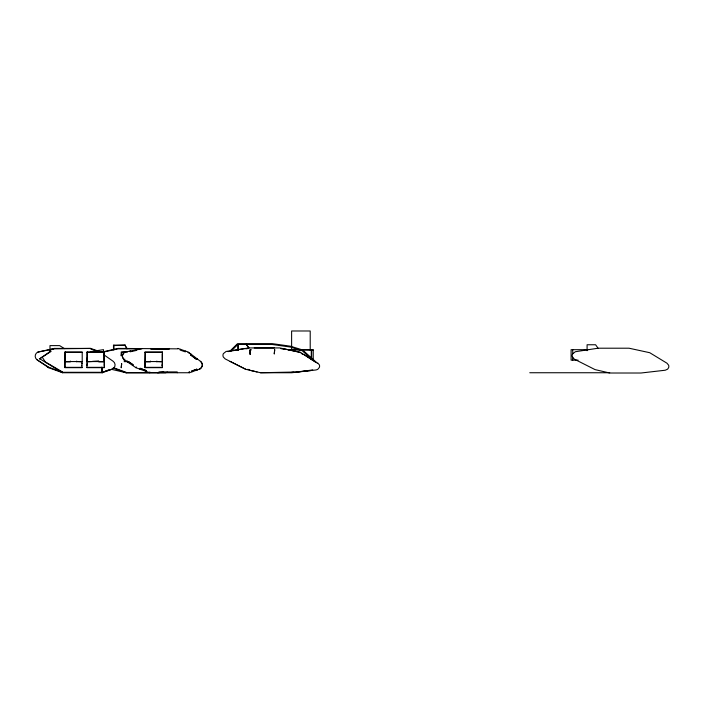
<?xml version="1.0" encoding="UTF-8"?>
<svg xmlns="http://www.w3.org/2000/svg" width="704" height="704" viewBox="0 0 704 704"><rect width="100%" height="100%" fill="white"/><g stroke="black" fill="none" stroke-linecap="round" stroke-linejoin="round"><path stroke-width="1.06" d="M81.778 365.42L82.21 367.664L64.865 367.664L64.865 351.965L82.21 351.965L82.21 361.865L76.745 361.539M162.316 354.015L162.316 361.865L156.851 361.539M246.171 344.221L248.838 347.926L226.098 351.454L223.362 353.637A3.89 3.89 0 0 0 223.344 357.051L225.21 358.934L245.828 369.336L260.515 372.742L293.876 372.055M37.91 352.062L54.569 348.85L90.605 348.418L54.525 348.418L37.91 352.062A4.462 4.462 0 0 0 37.154 359.876L48.726 367.726L62.55 372.742L102.186 372.742L112.402 369.098A4.506 4.506 0 0 0 113.159 361.293L103.919 354.816M177.778 348.85L118.026 348.418L100.716 352.37M113.186 368.078L126.051 372.742L165.686 372.742L167.402 372.126M283.782 348.797L300.485 352.431L279.778 347.926L248.178 347.926M249.286 370.137L257.057 371.941M98.331 351.094L100.91 351.991L90.605 348.418M180.435 349.307L180.162 350.082L185.31 351.859L185.574 351.094M149.794 371.923L149.794 372.742L135.978 367.726L136.303 366.978M245.828 369.336L230.094 361.398M48.726 367.726L46.49 366.212M187.95 352.378L191.479 354.508L190.986 355.159M303.987 354.561L315.762 362.234M317.513 363.299L300.485 352.431M37.154 359.876L48.928 367.338L62.55 372.302L102.186 372.302L112.402 369.098M124.863 359.19L124.406 359.876L135.978 367.726M126.667 361.407L127.125 360.73M127.794 362.173L128.26 361.495L133.038 364.742L132.581 365.42L133.038 364.742L128.26 361.495M129.668 363.449L130.134 362.771M230.463 350.601L237.521 343.666L272.386 343.666L290.4 346.201L302.57 349.95L316.122 362.085M231.387 350.838L237.855 344.485L272.272 344.485L290.286 347.019L302.157 350.68L312.418 359.867M248.838 347.926L246.497 344.661M50.081 349.835L51.093 351.402L39.556 358.882L49.984 351.595L49.984 345.611L59.638 345.611L64.398 348.621M90.121 352.255L91.74 351.454L103.497 349.642L103.497 352.414M126.993 348.418L124.934 345.242L126.993 348.85M125.162 352.062L123.834 352.827L122.575 354.869A4.69 4.69 0 0 0 122.558 357.342L124.406 359.876A4.462 4.462 0 0 1 125.162 352.062L141.821 348.85M105.266 371.175L109.164 369.794M126.051 372.742L189.429 372.742L200.341 368.782L202.189 366.282A4.726 4.726 0 0 0 202.215 363.827L201.018 361.768L188.162 351.991L177.848 348.418M50.336 349.782L54.525 348.418M102.573 352.255L118.07 348.85L140.052 348.85M260.515 372.742L291.738 372.742L316.034 369.952L317.715 369.398L319.361 367.426A3.67 3.67 0 0 0 319.378 364.91L317.742 362.93M228.087 351.604L244.781 348.559M245.749 348.85L247.887 348.515M598.066 348.207L575.326 351.736L572.59 353.918A3.89 3.89 0 0 0 572.572 357.333L574.438 359.207L595.056 369.609L609.743 373.014L640.966 373.014L665.262 370.225L667.638 369.142L668.598 367.708A3.67 3.67 0 0 0 668.606 365.182L666.97 363.202L649.722 352.704L629.006 348.207L598.066 348.207L595.593 344.758L587.092 344.758L587.092 350.706M157.379 372.742L163.715 372.011M312.726 369.89L297.167 372.117M188.584 372.354L189.306 371.941M113.925 345.585L125.374 345.145L113.485 345.145L113.485 349.826M251.126 349.686L250.043 349.686L250.043 354.385M587.717 349.686L571.102 349.686L571.102 360.149L578.081 360.149M250.043 350.126L250.914 350.126M313.236 350.126L288.578 349.686L313.236 349.686L313.236 360.298M127.512 351.965L121.22 351.965L121.22 355.925L121.66 352.405L125.18 351.965M64.865 352.405L82.21 352.405M86.926 352.405L104.271 352.405M144.971 352.405L162.316 352.405M250.043 353.83L250.58 349.686M87.358 357.482L86.926 361.865L98.806 361.082L98.806 361.865L104.271 361.865M92.391 361.39L98.806 361.39M64.865 361.566L82.21 361.548L81.778 363.792M86.926 361.548L104.271 361.566M144.971 361.548L162.316 361.548M128.586 361.645L124.282 361.645L124.282 359.489M64.865 361.865L70.33 361.856L70.33 361.082M144.971 361.856L150.436 361.865L150.436 361.082M82.21 363.484L81.778 365.728M104.271 363.484L104.271 365.728M162.316 363.484L161.885 365.728M86.926 365.728L87.358 363.484M64.865 367.356L82.21 367.356M86.926 367.356L104.271 367.356M144.971 367.356L162.316 367.356M64.865 367.497L65.296 351.965M144.971 367.497L145.402 352.405M529.769 372.742L609.708 372.742M280.79 348.594L285.032 349.518M247.685 369.318L249.383 369.706M111.47 369.336L126.157 372.742M90.534 348.85L100.707 352.378M113.379 367.673L126.13 372.302M301.189 353.355L302.905 354.411M39.318 358.521L62.55 372.742L62.55 372.002L45.285 361.882L42.214 357.157M199.505 368.685L199.646 369.098A4.506 4.506 0 0 0 200.402 361.293M136.426 349.589L136.602 350.39L130.68 351.692L130.504 350.891M129.967 351.006L130.143 351.806M101.508 352.493L101.411 352.062A4.462 4.462 0 0 0 100.707 352.44M310.605 370.577L291.711 372.302M572.73 349.686L572.73 353.874M572.73 357.007L572.73 360.149M311.617 349.686L311.617 358.257M311.282 350.126L311.282 359.278M310.209 350.126L310.209 330.986L291.614 330.986L291.614 350.126M274.305 347.926L254.294 347.926M250.263 350.126L250.263 354.385M238.295 344.485L238.295 350.442M237.855 344.485L237.855 350.442M189.429 371.923L189.429 372.742M177.206 372.742L177.206 371.923L158.946 371.923L158.946 372.742M169.171 348.418L169.171 349.237L150.902 349.237L150.902 348.418M156.851 361.082L156.851 361.856M113.925 345.145L113.925 349.826M103.84 351.965L103.84 361.566M87.358 351.965L87.358 361.566M76.745 361.082L76.745 361.856M140.105 368.35L139.832 369.125L140.105 368.359L146.221 370.568L145.939 371.342L146.221 370.568L140.105 368.359M191.426 354.473L190.925 355.124L196.645 359.462L197.138 358.811L196.645 359.462L190.934 355.115L191.426 354.473M196.794 369.248L191.734 371.07L192.007 371.826L191.734 371.052L196.794 369.248L197.076 370.022L196.794 369.248M101.851 367.286L102.186 372.742L101.851 367.286M274.701 349.686L274.261 353.83L274.701 349.686M104.271 351.965L86.926 351.965L86.926 367.664L104.271 367.664L104.271 351.965M162.316 351.965L144.971 351.965L144.971 367.673L162.316 367.664L162.316 351.965M121.66 363.713L121.22 367.673L121.66 363.713"/></g></svg>
